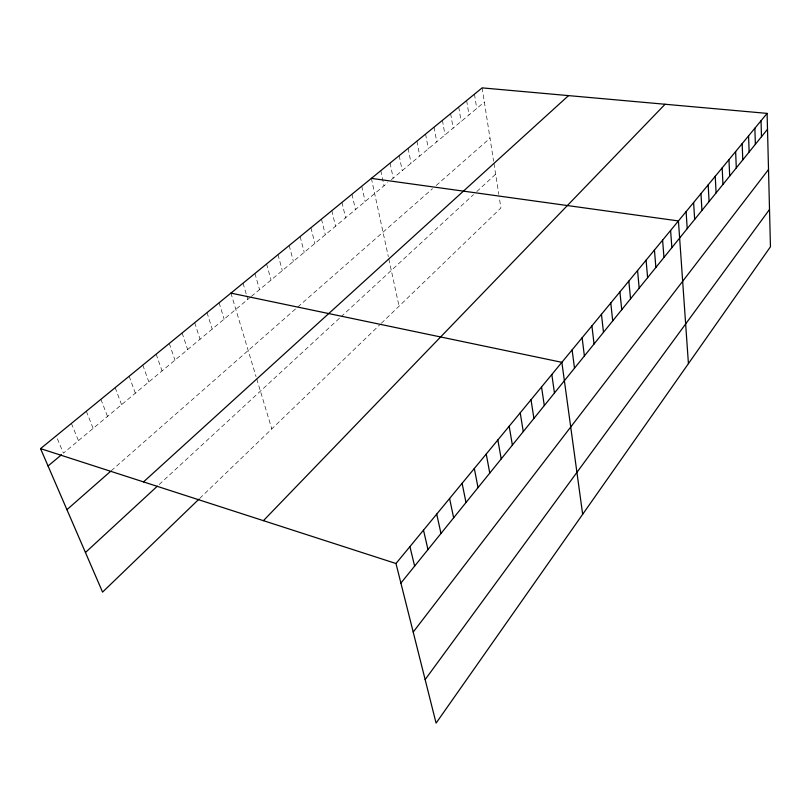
<?xml version="1.0" encoding="UTF-8"?>
<svg xmlns="http://www.w3.org/2000/svg" width="811" height="811" viewBox="0 0 811 811"><rect width="100%" height="100%" fill="white"/><g stroke="black" fill="none" stroke-linecap="round" stroke-linejoin="round"><path stroke-width="0.61" stroke-dasharray="4.05 3.04" d="M199.79 498.349L379.528 325.029M381.342 323.275L500.914 207.971L499.17 196.83M159.189 484.502L340.144 317.608M341.036 316.777L473.482 194.63M476.817 191.558L495.633 174.203M111.269 470.745L432.527 188.689M436.217 185.445L490.006 138.225M250.508 297.13L63.42 453.177L56.152 435.882M251.41 296.38L387.678 182.728M391.358 179.667L484.36 102.095M71.398 423.433L78.444 440.647M86.311 411.248L93.143 428.39M100.899 399.336L107.518 416.398M115.162 387.678L121.589 404.659M129.131 376.263L135.356 393.173M142.797 365.102L148.839 381.93M156.178 354.174L162.038 370.921M169.286 343.469L174.973 360.135M182.12 332.976L187.635 349.571M194.691 322.707L200.043 339.221M207.018 312.64L212.208 329.073M219.092 302.777L224.13 319.128M230.932 293.106L256.063 376.659M256.773 379.001L271.786 428.928M243.057 283.201L246.443 294.768M246.787 295.924L247.801 299.391M254.938 273.489L259.54 289.598M266.576 263.98L271.046 280.008M277.991 254.654L282.319 270.6M289.182 245.52L293.379 261.375M300.151 236.548L304.226 252.333M310.917 227.759L314.861 243.462M321.47 219.142L325.302 234.754M331.831 210.678L335.541 226.208M341.989 202.375L345.598 217.824M351.964 194.224L355.471 209.593M361.757 186.226L365.153 201.513M371.377 178.369L388.327 256.661M388.824 258.973L399.053 306.193M380.815 170.655L384.008 185.79M390.091 163.082L393.193 178.136M399.194 155.641L402.205 170.614M408.146 148.332L411.065 163.224M416.935 141.144L419.774 155.965M425.582 134.089L428.33 148.829M434.078 127.155L436.744 141.803M442.421 120.332L445.006 134.91M450.632 113.621L453.146 128.128M458.712 107.032L461.145 121.457M466.649 100.544L469.011 114.898M474.455 94.167L476.746 108.441M482.139 87.882L493.595 161.146M493.97 163.528L498.785 194.336"/><path stroke-width="1.22" d="M425.146 679.577L769.517 209.461M413.204 632.053L768.514 169.54M400.898 583.099L767.5 129.273M767.105 113.388L770.45 246.777L436.085 723.118L395.981 563.513L767.105 113.388L482.139 87.882L40.55 448.625L102.561 592.111L198.938 499.17M263.423 520.662L665.081 104.254M85.449 552.504L157.354 486.184M143.527 481.906L568.521 95.617M66.938 509.673L110.347 471.556M48.052 465.99L61.504 454.778M371.377 178.369L678.432 220.937L688.427 363.632M230.932 293.106L561.861 362.324L582.663 514.296M40.55 448.625L395.981 563.513M409.92 546.594L414.624 566.119M423.494 530.13L427.975 549.584M436.713 514.103L440.981 533.476M449.578 498.501L453.653 517.793M462.108 483.295L466.001 502.506M474.323 468.484L478.034 487.614M486.235 454.048L489.773 473.087M497.842 439.957L501.218 458.914M509.166 426.231L512.38 445.097M520.216 412.829L523.277 431.604M531.002 399.742L533.922 418.425M541.535 386.979L544.313 405.571M551.815 374.5L554.46 393M572.11 349.886L574.502 368.194M582.126 337.741L584.386 355.948M591.898 325.88L594.047 343.996M601.448 314.303L603.485 332.307M610.784 302.979L612.71 320.892M619.908 291.909L621.733 309.721M628.829 281.093L630.553 298.803M637.547 270.519L639.18 288.128M646.083 260.169L647.614 277.676M654.436 250.041L655.876 267.458M662.597 240.137L663.966 257.442M670.596 230.436L671.873 247.649M686.096 211.641L687.221 228.651M693.608 202.527L694.662 219.446M700.968 193.606L701.941 210.424M708.175 184.857L709.088 201.584M715.241 176.281L716.093 192.917M722.175 167.877L722.956 184.411M728.967 159.645L729.687 176.078M735.628 151.556L736.297 167.907M742.166 143.638L742.775 159.889M748.573 135.863L749.131 152.012M754.869 128.229L755.365 144.287M761.042 120.738L761.488 136.714"/></g></svg>
